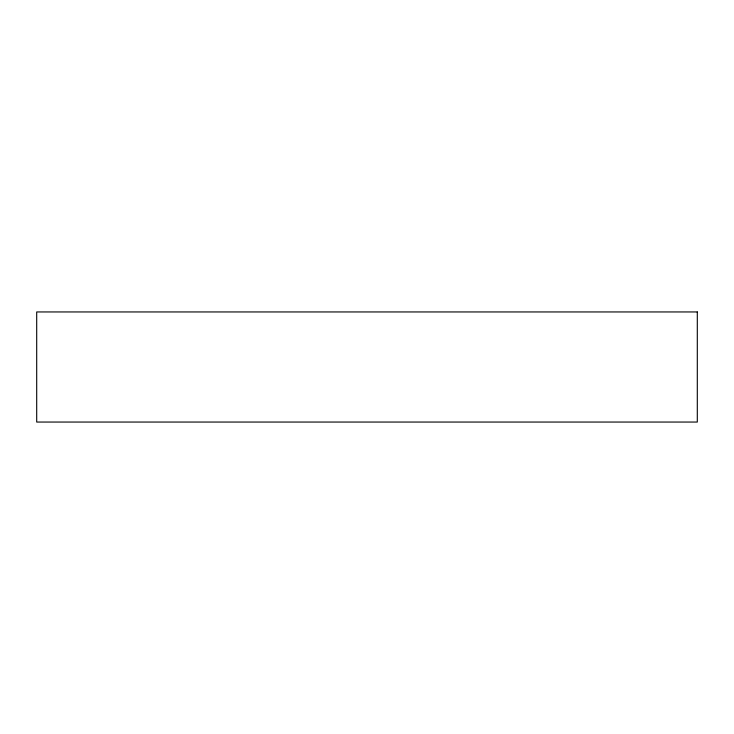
<?xml version="1.0" encoding="UTF-8"?>
<svg xmlns="http://www.w3.org/2000/svg" width="734" height="734" viewBox="0 0 734 734"><rect width="100%" height="100%" fill="white"/><g stroke="black" fill="none" stroke-linecap="round" stroke-linejoin="round"><path stroke-width="1.1" d="M697.3 311.95L36.7 311.95L36.7 422.05L697.3 422.05L697.3 311.95"/></g></svg>
